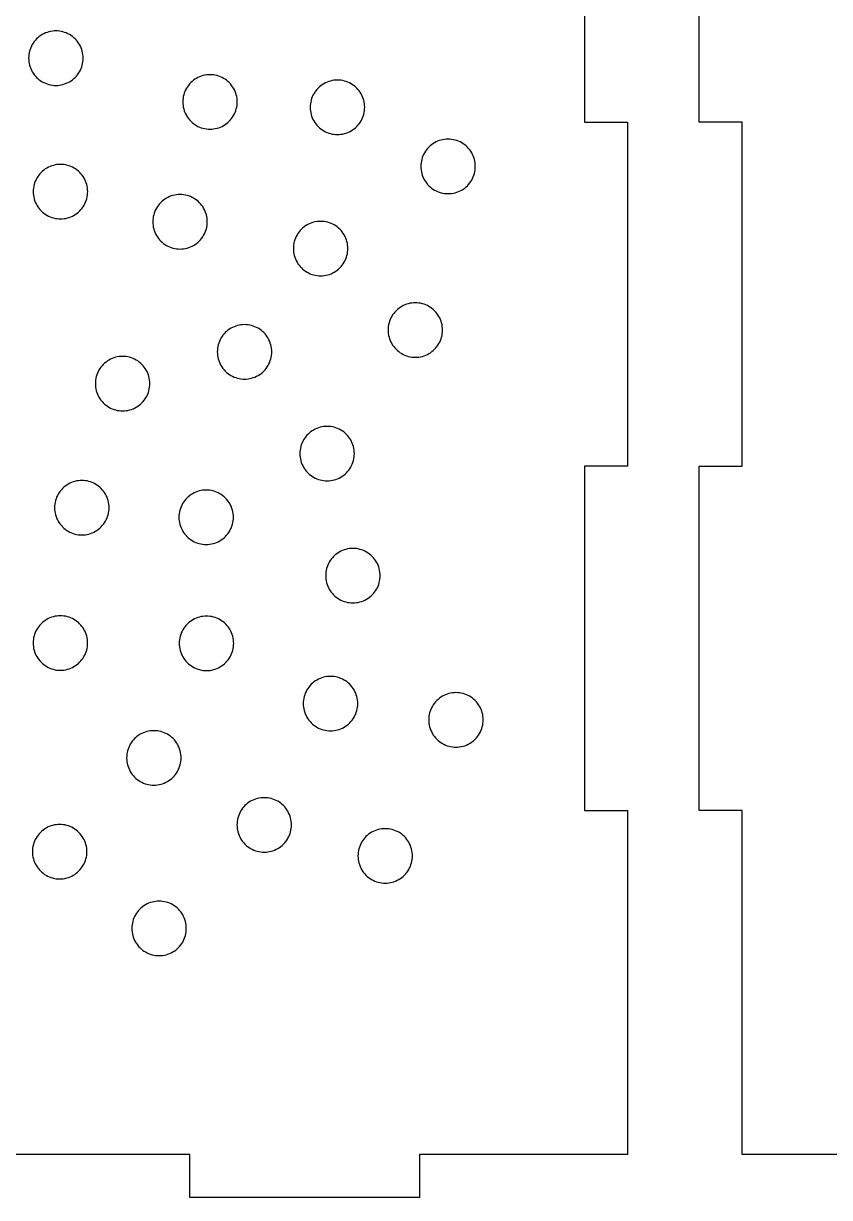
# Model space of a CAD drawing. Header units: millimetres. Extents: x 0 to 375, y -237 to 0.
# Drawn here: x 142.9 to 199.1, y -126 to -44.1 of the extents above; entities that cross this region are included whole.
import ezdxf

# ---------------------------------------------------------------- set-up
doc = ezdxf.new("R2010")
doc.units = ezdxf.units.MM
doc.layers.add('CUT', color=1, linetype='Continuous')

msp = doc.modelspace()

# ---------------------------------------------------------------- linework, layer by layer
at = {"layer": 'CUT'}
for points in [[(204.5, -123), (193, -123), (193, -99), (190, -99), (190, -75), (193, -75), (193, -51), (190, -51), (190, -27), (193, -27), (193, -3), (204.5, -3)], [(182, -27), (182, -51), (185, -51), (185, -75), (182, -75), (182, -99), (185, -99), (185, -123), (182, -123), (170.5, -123), (170.5, -126), (154.5, -126), (154.5, -123), (125.5, -123)]]:
    msp.add_lwpolyline(points, dxfattribs=at)
for points in [[(146.96, -47.155), (146.996, -47.036), (147.024, -46.915), (147.045, -46.792), (147.057, -46.668), (147.061, -46.544), (147.057, -46.42), (147.045, -46.296), (147.024, -46.174), (146.996, -46.052), (146.96, -45.934), (146.916, -45.817), (146.865, -45.704), (146.806, -45.594), (146.741, -45.489), (146.668, -45.388), (146.59, -45.292), (146.505, -45.201), (146.414, -45.116), (146.318, -45.037), (146.217, -44.965), (146.111, -44.899), (146.002, -44.841), (145.888, -44.789), (145.772, -44.746), (145.653, -44.709), (145.532, -44.681), (145.409, -44.661), (145.286, -44.649), (145.162, -44.645), (145.037, -44.649), (144.914, -44.661), (144.791, -44.681), (144.67, -44.709), (144.551, -44.746), (144.435, -44.789), (144.322, -44.841), (144.212, -44.899), (144.106, -44.965), (144.005, -45.037), (143.909, -45.116), (143.819, -45.201), (143.734, -45.292), (143.655, -45.388), (143.582, -45.489), (143.517, -45.594), (143.458, -45.704), (143.407, -45.817), (143.363, -45.934), (143.327, -46.052), (143.299, -46.174), (143.279, -46.296), (143.266, -46.42), (143.262, -46.544), (143.266, -46.668), (143.279, -46.792), (143.299, -46.915), (143.327, -47.036), (143.363, -47.155), (143.407, -47.271), (143.458, -47.384), (143.517, -47.494), (143.582, -47.599), (143.655, -47.7), (143.734, -47.796), (143.819, -47.887), (143.909, -47.972), (144.005, -48.051), (144.106, -48.123), (144.212, -48.189), (144.322, -48.247), (144.435, -48.299), (144.551, -48.343), (144.67, -48.379), (144.791, -48.407), (144.914, -48.427), (145.037, -48.439), (145.162, -48.443), (145.286, -48.439), (145.409, -48.427), (145.532, -48.407), (145.653, -48.379), (145.772, -48.343), (145.888, -48.299), (146.002, -48.247), (146.111, -48.189), (146.217, -48.123), (146.318, -48.051), (146.414, -47.972), (146.505, -47.887), (146.59, -47.796), (146.668, -47.7), (146.741, -47.599), (146.806, -47.494), (146.865, -47.384), (146.916, -47.271), (146.96, -47.155)], [(157.703, -50.206), (157.739, -50.087), (157.768, -49.966), (157.788, -49.843), (157.8, -49.72), (157.804, -49.596), (157.8, -49.471), (157.788, -49.348), (157.768, -49.225), (157.739, -49.104), (157.703, -48.985), (157.659, -48.869), (157.608, -48.755), (157.55, -48.646), (157.484, -48.54), (157.412, -48.439), (157.333, -48.343), (157.248, -48.252), (157.157, -48.168), (157.061, -48.089), (156.96, -48.016), (156.854, -47.951), (156.745, -47.892), (156.632, -47.841), (156.515, -47.797), (156.396, -47.761), (156.275, -47.733), (156.153, -47.712), (156.029, -47.7), (155.905, -47.696), (155.78, -47.7), (155.657, -47.712), (155.534, -47.733), (155.413, -47.761), (155.294, -47.797), (155.178, -47.841), (155.065, -47.892), (154.955, -47.951), (154.85, -48.016), (154.748, -48.089), (154.652, -48.168), (154.562, -48.252), (154.477, -48.343), (154.398, -48.439), (154.325, -48.54), (154.26, -48.646), (154.201, -48.755), (154.15, -48.869), (154.106, -48.985), (154.07, -49.104), (154.042, -49.225), (154.022, -49.348), (154.009, -49.471), (154.005, -49.596), (154.009, -49.72), (154.022, -49.843), (154.042, -49.966), (154.07, -50.087), (154.106, -50.206), (154.15, -50.322), (154.201, -50.436), (154.26, -50.545), (154.325, -50.651), (154.398, -50.752), (154.477, -50.848), (154.562, -50.939), (154.652, -51.023), (154.748, -51.102), (154.85, -51.175), (154.955, -51.24), (155.065, -51.299), (155.178, -51.35), (155.294, -51.394), (155.413, -51.43), (155.534, -51.458), (155.657, -51.479), (155.78, -51.491), (155.905, -51.495), (156.029, -51.491), (156.153, -51.479), (156.275, -51.458), (156.396, -51.43), (156.515, -51.394), (156.632, -51.35), (156.745, -51.299), (156.854, -51.24), (156.96, -51.175), (157.061, -51.102), (157.157, -51.023), (157.248, -50.939), (157.333, -50.848), (157.412, -50.752), (157.484, -50.651), (157.55, -50.545), (157.608, -50.436), (157.659, -50.322), (157.703, -50.206)], [(166.543, -50.699), (166.586, -50.583), (166.622, -50.464), (166.651, -50.343), (166.671, -50.22), (166.683, -50.096), (166.687, -49.972), (166.683, -49.848), (166.671, -49.724), (166.651, -49.602), (166.622, -49.481), (166.586, -49.362), (166.543, -49.245), (166.491, -49.132), (166.433, -49.023), (166.367, -48.917), (166.295, -48.816), (166.216, -48.72), (166.131, -48.629), (166.04, -48.544), (165.944, -48.465), (165.843, -48.393), (165.737, -48.327), (165.628, -48.269), (165.515, -48.217), (165.398, -48.174), (165.279, -48.138), (165.158, -48.109), (165.036, -48.089), (164.912, -48.077), (164.788, -48.073), (164.664, -48.077), (164.54, -48.089), (164.417, -48.109), (164.296, -48.138), (164.177, -48.174), (164.061, -48.217), (163.948, -48.269), (163.838, -48.327), (163.733, -48.393), (163.632, -48.465), (163.536, -48.544), (163.445, -48.629), (163.36, -48.72), (163.281, -48.816), (163.209, -48.917), (163.143, -49.023), (163.084, -49.132), (163.033, -49.245), (162.989, -49.362), (162.953, -49.481), (162.925, -49.602), (162.905, -49.724), (162.893, -49.848), (162.889, -49.972), (162.893, -50.096), (162.905, -50.22), (162.925, -50.343), (162.953, -50.464), (162.989, -50.583), (163.033, -50.699), (163.084, -50.812), (163.143, -50.922), (163.209, -51.027), (163.281, -51.128), (163.36, -51.225), (163.445, -51.315), (163.536, -51.4), (163.632, -51.479), (163.733, -51.551), (163.838, -51.617), (163.948, -51.676), (164.061, -51.727), (164.177, -51.771), (164.296, -51.807), (164.417, -51.835), (164.54, -51.855), (164.664, -51.867), (164.788, -51.872), (164.912, -51.867), (165.036, -51.855), (165.158, -51.835), (165.279, -51.807), (165.398, -51.771), (165.515, -51.727), (165.628, -51.676), (165.737, -51.617), (165.843, -51.551), (165.944, -51.479), (166.04, -51.4), (166.131, -51.315), (166.216, -51.225), (166.295, -51.128), (166.367, -51.027), (166.433, -50.922), (166.491, -50.812), (166.543, -50.699)], [(174.256, -54.82), (174.3, -54.703), (174.336, -54.584), (174.364, -54.463), (174.384, -54.341), (174.397, -54.217), (174.401, -54.093), (174.397, -53.968), (174.384, -53.845), (174.364, -53.722), (174.336, -53.601), (174.3, -53.482), (174.256, -53.366), (174.205, -53.253), (174.146, -53.143), (174.081, -53.038), (174.008, -52.936), (173.929, -52.84), (173.844, -52.75), (173.754, -52.665), (173.658, -52.586), (173.557, -52.514), (173.451, -52.448), (173.341, -52.389), (173.228, -52.338), (173.112, -52.294), (172.993, -52.258), (172.872, -52.23), (172.749, -52.21), (172.626, -52.197), (172.501, -52.193), (172.377, -52.197), (172.253, -52.21), (172.131, -52.23), (172.01, -52.258), (171.891, -52.294), (171.775, -52.338), (171.661, -52.389), (171.552, -52.448), (171.446, -52.514), (171.345, -52.586), (171.249, -52.665), (171.158, -52.75), (171.073, -52.84), (170.995, -52.936), (170.922, -53.038), (170.857, -53.143), (170.798, -53.253), (170.747, -53.366), (170.703, -53.482), (170.667, -53.601), (170.639, -53.722), (170.618, -53.845), (170.606, -53.968), (170.602, -54.093), (170.606, -54.217), (170.618, -54.341), (170.639, -54.463), (170.667, -54.584), (170.703, -54.703), (170.747, -54.82), (170.798, -54.933), (170.857, -55.042), (170.922, -55.148), (170.995, -55.249), (171.073, -55.345), (171.158, -55.436), (171.249, -55.521), (171.345, -55.6), (171.446, -55.672), (171.552, -55.738), (171.661, -55.796), (171.775, -55.847), (171.891, -55.891), (172.01, -55.927), (172.131, -55.956), (172.253, -55.976), (172.377, -55.988), (172.501, -55.992), (172.626, -55.988), (172.749, -55.976), (172.872, -55.956), (172.993, -55.927), (173.112, -55.891), (173.228, -55.847), (173.341, -55.796), (173.451, -55.738), (173.557, -55.672), (173.658, -55.6), (173.754, -55.521), (173.844, -55.436), (173.929, -55.345), (174.008, -55.249), (174.081, -55.148), (174.146, -55.042), (174.205, -54.933), (174.256, -54.82)], [(147.279, -56.463), (147.315, -56.344), (147.343, -56.223), (147.363, -56.1), (147.375, -55.977), (147.379, -55.852), (147.375, -55.728), (147.363, -55.604), (147.343, -55.482), (147.315, -55.361), (147.279, -55.242), (147.235, -55.125), (147.183, -55.012), (147.125, -54.903), (147.059, -54.797), (146.987, -54.696), (146.908, -54.6), (146.823, -54.509), (146.732, -54.424), (146.636, -54.345), (146.535, -54.273), (146.43, -54.207), (146.32, -54.149), (146.207, -54.098), (146.091, -54.054), (145.972, -54.018), (145.851, -53.989), (145.728, -53.969), (145.604, -53.957), (145.48, -53.953), (145.356, -53.957), (145.232, -53.969), (145.109, -53.989), (144.988, -54.018), (144.869, -54.054), (144.753, -54.098), (144.64, -54.149), (144.53, -54.207), (144.425, -54.273), (144.324, -54.345), (144.228, -54.424), (144.137, -54.509), (144.052, -54.6), (143.973, -54.696), (143.901, -54.797), (143.835, -54.903), (143.777, -55.012), (143.725, -55.125), (143.681, -55.242), (143.645, -55.361), (143.617, -55.482), (143.597, -55.604), (143.585, -55.728), (143.581, -55.852), (143.585, -55.977), (143.597, -56.1), (143.617, -56.223), (143.645, -56.344), (143.681, -56.463), (143.725, -56.579), (143.777, -56.692), (143.835, -56.802), (143.901, -56.908), (143.973, -57.009), (144.052, -57.105), (144.137, -57.195), (144.228, -57.28), (144.324, -57.359), (144.425, -57.432), (144.53, -57.497), (144.64, -57.556), (144.753, -57.607), (144.869, -57.651), (144.988, -57.687), (145.109, -57.715), (145.232, -57.735), (145.356, -57.748), (145.48, -57.752), (145.604, -57.748), (145.728, -57.735), (145.851, -57.715), (145.972, -57.687), (146.091, -57.651), (146.207, -57.607), (146.32, -57.556), (146.43, -57.497), (146.535, -57.432), (146.636, -57.359), (146.732, -57.28), (146.823, -57.195), (146.908, -57.105), (146.987, -57.009), (147.059, -56.908), (147.125, -56.802), (147.183, -56.692), (147.235, -56.579), (147.279, -56.463)], [(155.614, -58.565), (155.65, -58.446), (155.678, -58.325), (155.698, -58.203), (155.711, -58.079), (155.715, -57.955), (155.711, -57.83), (155.698, -57.707), (155.678, -57.584), (155.65, -57.463), (155.614, -57.344), (155.57, -57.228), (155.519, -57.115), (155.46, -57.005), (155.395, -56.899), (155.322, -56.798), (155.243, -56.702), (155.158, -56.612), (155.068, -56.527), (154.972, -56.448), (154.871, -56.375), (154.765, -56.31), (154.655, -56.251), (154.542, -56.2), (154.426, -56.156), (154.307, -56.12), (154.186, -56.092), (154.063, -56.072), (153.94, -56.059), (153.815, -56.055), (153.691, -56.059), (153.567, -56.072), (153.445, -56.092), (153.324, -56.12), (153.205, -56.156), (153.089, -56.2), (152.975, -56.251), (152.866, -56.31), (152.76, -56.375), (152.659, -56.448), (152.563, -56.527), (152.472, -56.612), (152.387, -56.702), (152.309, -56.798), (152.236, -56.899), (152.171, -57.005), (152.112, -57.115), (152.061, -57.228), (152.017, -57.344), (151.981, -57.463), (151.953, -57.584), (151.932, -57.707), (151.92, -57.83), (151.916, -57.955), (151.92, -58.079), (151.932, -58.203), (151.953, -58.325), (151.981, -58.446), (152.017, -58.565), (152.061, -58.681), (152.112, -58.795), (152.171, -58.904), (152.236, -59.01), (152.309, -59.111), (152.387, -59.207), (152.472, -59.298), (152.563, -59.383), (152.659, -59.461), (152.76, -59.534), (152.866, -59.599), (152.975, -59.658), (153.089, -59.709), (153.205, -59.753), (153.324, -59.789), (153.445, -59.817), (153.567, -59.838), (153.691, -59.85), (153.815, -59.854), (153.94, -59.85), (154.063, -59.838), (154.186, -59.817), (154.307, -59.789), (154.426, -59.753), (154.542, -59.709), (154.655, -59.658), (154.765, -59.599), (154.871, -59.534), (154.972, -59.461), (155.068, -59.383), (155.158, -59.298), (155.243, -59.207), (155.322, -59.111), (155.395, -59.01), (155.46, -58.904), (155.519, -58.795), (155.57, -58.681), (155.614, -58.565)], [(165.415, -60.433), (165.451, -60.314), (165.479, -60.193), (165.5, -60.07), (165.512, -59.947), (165.516, -59.822), (165.512, -59.698), (165.5, -59.575), (165.479, -59.452), (165.451, -59.331), (165.415, -59.212), (165.371, -59.096), (165.32, -58.982), (165.261, -58.873), (165.196, -58.767), (165.123, -58.666), (165.045, -58.57), (164.96, -58.479), (164.869, -58.394), (164.773, -58.316), (164.672, -58.243), (164.566, -58.178), (164.457, -58.119), (164.343, -58.068), (164.227, -58.024), (164.108, -57.988), (163.987, -57.96), (163.864, -57.939), (163.741, -57.927), (163.617, -57.923), (163.492, -57.927), (163.369, -57.939), (163.246, -57.96), (163.125, -57.988), (163.006, -58.024), (162.89, -58.068), (162.777, -58.119), (162.667, -58.178), (162.561, -58.243), (162.46, -58.316), (162.364, -58.394), (162.274, -58.479), (162.189, -58.57), (162.11, -58.666), (162.037, -58.767), (161.972, -58.873), (161.913, -58.982), (161.862, -59.096), (161.818, -59.212), (161.782, -59.331), (161.754, -59.452), (161.734, -59.575), (161.721, -59.698), (161.717, -59.822), (161.721, -59.947), (161.734, -60.07), (161.754, -60.193), (161.782, -60.314), (161.818, -60.433), (161.862, -60.549), (161.913, -60.662), (161.972, -60.772), (162.037, -60.878), (162.11, -60.979), (162.189, -61.075), (162.274, -61.165), (162.364, -61.25), (162.46, -61.329), (162.561, -61.402), (162.667, -61.467), (162.777, -61.526), (162.89, -61.577), (163.006, -61.621), (163.125, -61.657), (163.246, -61.685), (163.369, -61.705), (163.492, -61.718), (163.617, -61.722), (163.741, -61.718), (163.864, -61.705), (163.987, -61.685), (164.108, -61.657), (164.227, -61.621), (164.343, -61.577), (164.457, -61.526), (164.566, -61.467), (164.672, -61.402), (164.773, -61.329), (164.869, -61.25), (164.96, -61.165), (165.045, -61.075), (165.123, -60.979), (165.196, -60.878), (165.261, -60.772), (165.32, -60.662), (165.371, -60.549), (165.415, -60.433)], [(172.016, -66.114), (172.052, -65.995), (172.08, -65.874), (172.1, -65.751), (172.113, -65.628), (172.117, -65.503), (172.113, -65.379), (172.1, -65.256), (172.08, -65.133), (172.052, -65.012), (172.016, -64.893), (171.972, -64.777), (171.921, -64.663), (171.862, -64.554), (171.797, -64.448), (171.724, -64.347), (171.645, -64.251), (171.56, -64.16), (171.47, -64.075), (171.374, -63.997), (171.273, -63.924), (171.167, -63.859), (171.057, -63.8), (170.944, -63.749), (170.828, -63.705), (170.709, -63.669), (170.588, -63.641), (170.465, -63.62), (170.342, -63.608), (170.217, -63.604), (170.093, -63.608), (169.97, -63.62), (169.847, -63.641), (169.726, -63.669), (169.607, -63.705), (169.491, -63.749), (169.377, -63.8), (169.268, -63.859), (169.162, -63.924), (169.061, -63.997), (168.965, -64.075), (168.874, -64.16), (168.789, -64.251), (168.711, -64.347), (168.638, -64.448), (168.573, -64.554), (168.514, -64.663), (168.463, -64.777), (168.419, -64.893), (168.383, -65.012), (168.355, -65.133), (168.334, -65.256), (168.322, -65.379), (168.318, -65.503), (168.322, -65.628), (168.334, -65.751), (168.355, -65.874), (168.383, -65.995), (168.419, -66.114), (168.463, -66.23), (168.514, -66.343), (168.573, -66.453), (168.638, -66.559), (168.711, -66.66), (168.789, -66.756), (168.874, -66.846), (168.965, -66.931), (169.061, -67.01), (169.162, -67.083), (169.268, -67.148), (169.377, -67.207), (169.491, -67.258), (169.607, -67.302), (169.726, -67.338), (169.847, -67.366), (169.97, -67.387), (170.093, -67.399), (170.217, -67.403), (170.342, -67.399), (170.465, -67.387), (170.588, -67.366), (170.709, -67.338), (170.828, -67.302), (170.944, -67.258), (171.057, -67.207), (171.167, -67.148), (171.273, -67.083), (171.374, -67.01), (171.47, -66.931), (171.56, -66.846), (171.645, -66.756), (171.724, -66.66), (171.797, -66.559), (171.862, -66.453), (171.921, -66.343), (171.972, -66.23), (172.016, -66.114)], [(160.11, -67.636), (160.146, -67.517), (160.174, -67.396), (160.195, -67.274), (160.207, -67.15), (160.211, -67.026), (160.207, -66.902), (160.195, -66.778), (160.174, -66.655), (160.146, -66.534), (160.11, -66.415), (160.066, -66.299), (160.015, -66.186), (159.956, -66.076), (159.891, -65.971), (159.818, -65.87), (159.74, -65.773), (159.655, -65.683), (159.564, -65.598), (159.468, -65.519), (159.367, -65.447), (159.261, -65.381), (159.152, -65.322), (159.038, -65.271), (158.922, -65.227), (158.803, -65.191), (158.682, -65.163), (158.559, -65.143), (158.436, -65.131), (158.312, -65.126), (158.187, -65.131), (158.064, -65.143), (157.941, -65.163), (157.82, -65.191), (157.701, -65.227), (157.585, -65.271), (157.472, -65.322), (157.362, -65.381), (157.256, -65.447), (157.155, -65.519), (157.059, -65.598), (156.969, -65.683), (156.884, -65.773), (156.805, -65.87), (156.732, -65.971), (156.667, -66.076), (156.608, -66.186), (156.557, -66.299), (156.513, -66.415), (156.477, -66.534), (156.449, -66.655), (156.429, -66.778), (156.416, -66.902), (156.412, -67.026), (156.416, -67.15), (156.429, -67.274), (156.449, -67.396), (156.477, -67.517), (156.513, -67.636), (156.557, -67.753), (156.608, -67.866), (156.667, -67.975), (156.732, -68.081), (156.805, -68.182), (156.884, -68.278), (156.969, -68.369), (157.059, -68.454), (157.155, -68.533), (157.256, -68.605), (157.362, -68.671), (157.472, -68.729), (157.585, -68.78), (157.701, -68.824), (157.82, -68.86), (157.941, -68.889), (158.064, -68.909), (158.187, -68.921), (158.312, -68.925), (158.436, -68.921), (158.559, -68.909), (158.682, -68.889), (158.803, -68.86), (158.922, -68.824), (159.038, -68.78), (159.152, -68.729), (159.261, -68.671), (159.367, -68.605), (159.468, -68.533), (159.564, -68.454), (159.655, -68.369), (159.74, -68.278), (159.818, -68.182), (159.891, -68.081), (159.956, -67.975), (160.015, -67.866), (160.066, -67.753), (160.11, -67.636)], [(151.566, -69.968), (151.609, -69.851), (151.645, -69.732), (151.674, -69.611), (151.694, -69.489), (151.706, -69.365), (151.71, -69.241), (151.706, -69.117), (151.694, -68.993), (151.674, -68.87), (151.645, -68.749), (151.609, -68.63), (151.566, -68.514), (151.514, -68.401), (151.456, -68.291), (151.39, -68.186), (151.318, -68.085), (151.239, -67.989), (151.154, -67.898), (151.063, -67.813), (150.967, -67.734), (150.866, -67.662), (150.76, -67.596), (150.651, -67.537), (150.538, -67.486), (150.421, -67.442), (150.302, -67.406), (150.181, -67.378), (150.059, -67.358), (149.935, -67.346), (149.811, -67.342), (149.687, -67.346), (149.563, -67.358), (149.44, -67.378), (149.319, -67.406), (149.2, -67.442), (149.084, -67.486), (148.971, -67.537), (148.861, -67.596), (148.756, -67.662), (148.655, -67.734), (148.559, -67.813), (148.468, -67.898), (148.383, -67.989), (148.304, -68.085), (148.232, -68.186), (148.166, -68.291), (148.107, -68.401), (148.056, -68.514), (148.012, -68.63), (147.976, -68.749), (147.948, -68.87), (147.928, -68.993), (147.916, -69.117), (147.912, -69.241), (147.916, -69.365), (147.928, -69.489), (147.948, -69.611), (147.976, -69.732), (148.012, -69.851), (148.056, -69.968), (148.107, -70.081), (148.166, -70.19), (148.232, -70.296), (148.304, -70.397), (148.383, -70.493), (148.468, -70.584), (148.559, -70.669), (148.655, -70.748), (148.756, -70.82), (148.861, -70.886), (148.971, -70.944), (149.084, -70.996), (149.2, -71.039), (149.319, -71.075), (149.44, -71.104), (149.563, -71.124), (149.687, -71.136), (149.811, -71.14), (149.935, -71.136), (150.059, -71.124), (150.181, -71.104), (150.302, -71.075), (150.421, -71.039), (150.538, -70.996), (150.651, -70.944), (150.76, -70.886), (150.866, -70.82), (150.967, -70.748), (151.063, -70.669), (151.154, -70.584), (151.239, -70.493), (151.318, -70.397), (151.39, -70.296), (151.456, -70.19), (151.514, -70.081), (151.566, -69.968)], [(165.869, -74.731), (165.905, -74.613), (165.933, -74.491), (165.953, -74.369), (165.965, -74.245), (165.969, -74.121), (165.965, -73.997), (165.953, -73.873), (165.933, -73.75), (165.905, -73.629), (165.869, -73.51), (165.825, -73.394), (165.773, -73.281), (165.715, -73.171), (165.649, -73.066), (165.577, -72.965), (165.498, -72.869), (165.413, -72.778), (165.322, -72.693), (165.226, -72.614), (165.125, -72.542), (165.02, -72.476), (164.91, -72.418), (164.797, -72.366), (164.681, -72.322), (164.562, -72.286), (164.441, -72.258), (164.318, -72.238), (164.194, -72.226), (164.07, -72.222), (163.946, -72.226), (163.822, -72.238), (163.699, -72.258), (163.578, -72.286), (163.459, -72.322), (163.343, -72.366), (163.23, -72.418), (163.12, -72.476), (163.015, -72.542), (162.914, -72.614), (162.818, -72.693), (162.727, -72.778), (162.642, -72.869), (162.563, -72.965), (162.491, -73.066), (162.425, -73.171), (162.367, -73.281), (162.315, -73.394), (162.271, -73.51), (162.235, -73.629), (162.207, -73.75), (162.187, -73.873), (162.175, -73.997), (162.171, -74.121), (162.175, -74.245), (162.187, -74.369), (162.207, -74.491), (162.235, -74.613), (162.271, -74.731), (162.315, -74.848), (162.367, -74.961), (162.425, -75.071), (162.491, -75.176), (162.563, -75.277), (162.642, -75.373), (162.727, -75.464), (162.818, -75.549), (162.914, -75.628), (163.015, -75.7), (163.12, -75.766), (163.23, -75.824), (163.343, -75.876), (163.459, -75.919), (163.578, -75.956), (163.699, -75.984), (163.822, -76.004), (163.946, -76.016), (164.07, -76.02), (164.194, -76.016), (164.318, -76.004), (164.441, -75.984), (164.562, -75.956), (164.681, -75.919), (164.797, -75.876), (164.91, -75.824), (165.02, -75.766), (165.125, -75.7), (165.226, -75.628), (165.322, -75.549), (165.413, -75.464), (165.498, -75.373), (165.577, -75.277), (165.649, -75.176), (165.715, -75.071), (165.773, -74.961), (165.825, -74.848), (165.869, -74.731)], [(148.768, -78.504), (148.804, -78.385), (148.832, -78.264), (148.853, -78.142), (148.865, -78.018), (148.869, -77.894), (148.865, -77.77), (148.853, -77.646), (148.832, -77.523), (148.804, -77.402), (148.768, -77.283), (148.724, -77.167), (148.673, -77.054), (148.615, -76.944), (148.549, -76.839), (148.476, -76.738), (148.398, -76.641), (148.313, -76.551), (148.222, -76.466), (148.126, -76.387), (148.025, -76.315), (147.919, -76.249), (147.81, -76.19), (147.696, -76.139), (147.58, -76.095), (147.461, -76.059), (147.34, -76.031), (147.218, -76.011), (147.094, -75.999), (146.97, -75.994), (146.845, -75.999), (146.722, -76.011), (146.599, -76.031), (146.478, -76.059), (146.359, -76.095), (146.243, -76.139), (146.13, -76.19), (146.02, -76.249), (145.914, -76.315), (145.813, -76.387), (145.717, -76.466), (145.627, -76.551), (145.542, -76.641), (145.463, -76.738), (145.39, -76.839), (145.325, -76.944), (145.266, -77.054), (145.215, -77.167), (145.171, -77.283), (145.135, -77.402), (145.107, -77.523), (145.087, -77.646), (145.074, -77.77), (145.07, -77.894), (145.074, -78.018), (145.087, -78.142), (145.107, -78.264), (145.135, -78.385), (145.171, -78.504), (145.215, -78.621), (145.266, -78.734), (145.325, -78.843), (145.39, -78.949), (145.463, -79.05), (145.542, -79.146), (145.627, -79.237), (145.717, -79.322), (145.813, -79.401), (145.914, -79.473), (146.02, -79.539), (146.13, -79.597), (146.243, -79.648), (146.359, -79.692), (146.478, -79.728), (146.599, -79.757), (146.722, -79.777), (146.845, -79.789), (146.97, -79.793), (147.094, -79.789), (147.218, -79.777), (147.34, -79.757), (147.461, -79.728), (147.58, -79.692), (147.696, -79.648), (147.81, -79.597), (147.919, -79.539), (148.025, -79.473), (148.126, -79.401), (148.222, -79.322), (148.313, -79.237), (148.398, -79.146), (148.476, -79.05), (148.549, -78.949), (148.615, -78.843), (148.673, -78.734), (148.724, -78.621), (148.768, -78.504)], [(157.437, -79.172), (157.473, -79.053), (157.501, -78.932), (157.521, -78.81), (157.533, -78.686), (157.537, -78.562), (157.533, -78.438), (157.521, -78.314), (157.501, -78.191), (157.473, -78.07), (157.437, -77.951), (157.393, -77.835), (157.341, -77.722), (157.283, -77.612), (157.217, -77.507), (157.145, -77.406), (157.066, -77.31), (156.981, -77.219), (156.89, -77.134), (156.794, -77.055), (156.693, -76.983), (156.588, -76.917), (156.478, -76.858), (156.365, -76.807), (156.249, -76.763), (156.13, -76.727), (156.009, -76.699), (155.886, -76.679), (155.762, -76.667), (155.638, -76.663), (155.514, -76.667), (155.39, -76.679), (155.267, -76.699), (155.146, -76.727), (155.027, -76.763), (154.911, -76.807), (154.798, -76.858), (154.688, -76.917), (154.583, -76.983), (154.482, -77.055), (154.386, -77.134), (154.295, -77.219), (154.21, -77.31), (154.131, -77.406), (154.059, -77.507), (153.993, -77.612), (153.935, -77.722), (153.883, -77.835), (153.839, -77.951), (153.803, -78.07), (153.775, -78.191), (153.755, -78.314), (153.743, -78.438), (153.739, -78.562), (153.743, -78.686), (153.755, -78.81), (153.775, -78.932), (153.803, -79.053), (153.839, -79.172), (153.883, -79.289), (153.935, -79.402), (153.993, -79.512), (154.059, -79.617), (154.131, -79.718), (154.21, -79.814), (154.295, -79.905), (154.386, -79.99), (154.482, -80.069), (154.583, -80.141), (154.688, -80.207), (154.798, -80.265), (154.911, -80.317), (155.027, -80.36), (155.146, -80.396), (155.267, -80.425), (155.39, -80.445), (155.514, -80.457), (155.638, -80.461), (155.762, -80.457), (155.886, -80.445), (156.009, -80.425), (156.13, -80.396), (156.249, -80.36), (156.365, -80.317), (156.478, -80.265), (156.588, -80.207), (156.693, -80.141), (156.794, -80.069), (156.89, -79.99), (156.981, -79.905), (157.066, -79.814), (157.145, -79.718), (157.217, -79.617), (157.283, -79.512), (157.341, -79.402), (157.393, -79.289), (157.437, -79.172)], [(167.666, -83.243), (167.702, -83.124), (167.73, -83.003), (167.751, -82.88), (167.763, -82.757), (167.767, -82.632), (167.763, -82.508), (167.751, -82.385), (167.73, -82.262), (167.702, -82.141), (167.666, -82.022), (167.622, -81.906), (167.571, -81.792), (167.512, -81.683), (167.447, -81.577), (167.374, -81.476), (167.295, -81.38), (167.21, -81.289), (167.12, -81.205), (167.024, -81.126), (166.923, -81.053), (166.817, -80.988), (166.708, -80.929), (166.594, -80.878), (166.478, -80.834), (166.359, -80.798), (166.238, -80.77), (166.115, -80.749), (165.992, -80.737), (165.867, -80.733), (165.743, -80.737), (165.62, -80.749), (165.497, -80.77), (165.376, -80.798), (165.257, -80.834), (165.141, -80.878), (165.027, -80.929), (164.918, -80.988), (164.812, -81.053), (164.711, -81.126), (164.615, -81.205), (164.524, -81.289), (164.439, -81.38), (164.361, -81.476), (164.288, -81.577), (164.223, -81.683), (164.164, -81.792), (164.113, -81.906), (164.069, -82.022), (164.033, -82.141), (164.005, -82.262), (163.984, -82.385), (163.972, -82.508), (163.968, -82.632), (163.972, -82.757), (163.984, -82.88), (164.005, -83.003), (164.033, -83.124), (164.069, -83.243), (164.113, -83.359), (164.164, -83.473), (164.223, -83.582), (164.288, -83.688), (164.361, -83.789), (164.439, -83.885), (164.524, -83.975), (164.615, -84.06), (164.711, -84.139), (164.812, -84.212), (164.918, -84.277), (165.027, -84.336), (165.141, -84.387), (165.257, -84.431), (165.376, -84.467), (165.497, -84.495), (165.62, -84.516), (165.743, -84.528), (165.867, -84.532), (165.992, -84.528), (166.115, -84.516), (166.238, -84.495), (166.359, -84.467), (166.478, -84.431), (166.594, -84.387), (166.708, -84.336), (166.817, -84.277), (166.923, -84.212), (167.024, -84.139), (167.12, -84.06), (167.21, -83.975), (167.295, -83.885), (167.374, -83.789), (167.447, -83.688), (167.512, -83.582), (167.571, -83.473), (167.622, -83.359), (167.666, -83.243)], [(147.272, -87.941), (147.308, -87.822), (147.336, -87.701), (147.357, -87.578), (147.369, -87.454), (147.373, -87.33), (147.369, -87.206), (147.357, -87.082), (147.336, -86.96), (147.308, -86.839), (147.272, -86.72), (147.228, -86.603), (147.177, -86.49), (147.118, -86.381), (147.053, -86.275), (146.98, -86.174), (146.901, -86.078), (146.817, -85.987), (146.726, -85.902), (146.63, -85.823), (146.529, -85.751), (146.423, -85.685), (146.314, -85.627), (146.2, -85.576), (146.084, -85.532), (145.965, -85.496), (145.844, -85.467), (145.721, -85.447), (145.598, -85.435), (145.473, -85.431), (145.349, -85.435), (145.226, -85.447), (145.103, -85.467), (144.982, -85.496), (144.863, -85.532), (144.747, -85.576), (144.633, -85.627), (144.524, -85.685), (144.418, -85.751), (144.317, -85.823), (144.221, -85.902), (144.13, -85.987), (144.046, -86.078), (143.967, -86.174), (143.894, -86.275), (143.829, -86.381), (143.77, -86.49), (143.719, -86.603), (143.675, -86.72), (143.639, -86.839), (143.611, -86.96), (143.59, -87.082), (143.578, -87.206), (143.574, -87.33), (143.578, -87.454), (143.59, -87.578), (143.611, -87.701), (143.639, -87.822), (143.675, -87.941), (143.719, -88.057), (143.77, -88.17), (143.829, -88.28), (143.894, -88.385), (143.967, -88.486), (144.046, -88.583), (144.13, -88.673), (144.221, -88.758), (144.317, -88.837), (144.418, -88.909), (144.524, -88.975), (144.633, -89.034), (144.747, -89.085), (144.863, -89.129), (144.982, -89.165), (145.103, -89.193), (145.226, -89.213), (145.349, -89.225), (145.473, -89.23), (145.598, -89.225), (145.721, -89.213), (145.844, -89.193), (145.965, -89.165), (146.084, -89.129), (146.2, -89.085), (146.314, -89.034), (146.423, -88.975), (146.529, -88.909), (146.63, -88.837), (146.726, -88.758), (146.817, -88.673), (146.901, -88.583), (146.98, -88.486), (147.053, -88.385), (147.118, -88.28), (147.177, -88.17), (147.228, -88.057), (147.272, -87.941)], [(157.413, -88.079), (157.457, -87.963), (157.493, -87.844), (157.521, -87.723), (157.542, -87.601), (157.554, -87.477), (157.558, -87.353), (157.554, -87.228), (157.542, -87.105), (157.521, -86.982), (157.493, -86.861), (157.457, -86.742), (157.413, -86.626), (157.362, -86.513), (157.303, -86.403), (157.238, -86.297), (157.165, -86.196), (157.087, -86.1), (157.002, -86.01), (156.911, -85.925), (156.815, -85.846), (156.714, -85.773), (156.608, -85.708), (156.499, -85.649), (156.385, -85.598), (156.269, -85.554), (156.15, -85.518), (156.029, -85.49), (155.906, -85.47), (155.783, -85.457), (155.659, -85.453), (155.534, -85.457), (155.411, -85.47), (155.288, -85.49), (155.167, -85.518), (155.048, -85.554), (154.932, -85.598), (154.818, -85.649), (154.709, -85.708), (154.603, -85.773), (154.502, -85.846), (154.406, -85.925), (154.316, -86.01), (154.231, -86.1), (154.152, -86.196), (154.079, -86.297), (154.014, -86.403), (153.955, -86.513), (153.904, -86.626), (153.86, -86.742), (153.824, -86.861), (153.796, -86.982), (153.775, -87.105), (153.763, -87.228), (153.759, -87.353), (153.763, -87.477), (153.775, -87.601), (153.796, -87.723), (153.824, -87.844), (153.86, -87.963), (153.904, -88.079), (153.955, -88.193), (154.014, -88.302), (154.079, -88.408), (154.152, -88.509), (154.231, -88.605), (154.316, -88.696), (154.406, -88.781), (154.502, -88.859), (154.603, -88.932), (154.709, -88.997), (154.818, -89.056), (154.932, -89.107), (155.048, -89.151), (155.167, -89.187), (155.288, -89.215), (155.411, -89.236), (155.534, -89.248), (155.659, -89.252), (155.783, -89.248), (155.906, -89.236), (156.029, -89.215), (156.15, -89.187), (156.269, -89.151), (156.385, -89.107), (156.499, -89.056), (156.608, -88.997), (156.714, -88.932), (156.815, -88.859), (156.911, -88.781), (157.002, -88.696), (157.087, -88.605), (157.165, -88.509), (157.238, -88.408), (157.303, -88.302), (157.362, -88.193), (157.413, -88.079)], [(166.06, -92.281), (166.103, -92.165), (166.139, -92.046), (166.168, -91.925), (166.188, -91.802), (166.2, -91.679), (166.204, -91.554), (166.2, -91.43), (166.188, -91.306), (166.168, -91.184), (166.139, -91.063), (166.103, -90.944), (166.06, -90.828), (166.008, -90.714), (165.95, -90.605), (165.884, -90.499), (165.812, -90.398), (165.733, -90.302), (165.648, -90.211), (165.557, -90.126), (165.461, -90.048), (165.36, -89.975), (165.255, -89.91), (165.145, -89.851), (165.032, -89.8), (164.915, -89.756), (164.796, -89.72), (164.675, -89.692), (164.553, -89.671), (164.429, -89.659), (164.305, -89.655), (164.181, -89.659), (164.057, -89.671), (163.934, -89.692), (163.813, -89.72), (163.694, -89.756), (163.578, -89.8), (163.465, -89.851), (163.355, -89.91), (163.25, -89.975), (163.149, -90.048), (163.053, -90.126), (162.962, -90.211), (162.877, -90.302), (162.798, -90.398), (162.726, -90.499), (162.66, -90.605), (162.601, -90.714), (162.55, -90.828), (162.506, -90.944), (162.47, -91.063), (162.442, -91.184), (162.422, -91.306), (162.41, -91.43), (162.406, -91.554), (162.41, -91.679), (162.422, -91.802), (162.442, -91.925), (162.47, -92.046), (162.506, -92.165), (162.55, -92.281), (162.601, -92.394), (162.66, -92.504), (162.726, -92.61), (162.798, -92.711), (162.877, -92.807), (162.962, -92.897), (163.053, -92.982), (163.149, -93.061), (163.25, -93.134), (163.355, -93.199), (163.465, -93.258), (163.578, -93.309), (163.694, -93.353), (163.813, -93.389), (163.934, -93.417), (164.057, -93.437), (164.181, -93.45), (164.305, -93.454), (164.429, -93.45), (164.553, -93.437), (164.675, -93.417), (164.796, -93.389), (164.915, -93.353), (165.032, -93.309), (165.145, -93.258), (165.255, -93.199), (165.36, -93.134), (165.461, -93.061), (165.557, -92.982), (165.648, -92.897), (165.733, -92.807), (165.812, -92.711), (165.884, -92.61), (165.95, -92.504), (166.008, -92.394), (166.06, -92.281)], [(174.85, -93.301), (174.886, -93.182), (174.914, -93.061), (174.935, -92.938), (174.947, -92.814), (174.951, -92.69), (174.947, -92.566), (174.935, -92.442), (174.914, -92.32), (174.886, -92.199), (174.85, -92.08), (174.806, -91.963), (174.755, -91.85), (174.697, -91.741), (174.631, -91.635), (174.558, -91.534), (174.48, -91.438), (174.395, -91.347), (174.304, -91.262), (174.208, -91.183), (174.107, -91.111), (174.001, -91.045), (173.892, -90.987), (173.779, -90.935), (173.662, -90.892), (173.543, -90.856), (173.422, -90.827), (173.3, -90.807), (173.176, -90.795), (173.052, -90.791), (172.927, -90.795), (172.804, -90.807), (172.681, -90.827), (172.56, -90.856), (172.441, -90.892), (172.325, -90.935), (172.212, -90.987), (172.102, -91.045), (171.996, -91.111), (171.895, -91.183), (171.799, -91.262), (171.709, -91.347), (171.624, -91.438), (171.545, -91.534), (171.472, -91.635), (171.407, -91.741), (171.348, -91.85), (171.297, -91.963), (171.253, -92.08), (171.217, -92.199), (171.189, -92.32), (171.169, -92.442), (171.156, -92.566), (171.152, -92.69), (171.156, -92.814), (171.169, -92.938), (171.189, -93.061), (171.217, -93.182), (171.253, -93.301), (171.297, -93.417), (171.348, -93.53), (171.407, -93.64), (171.472, -93.745), (171.545, -93.846), (171.624, -93.942), (171.709, -94.033), (171.799, -94.118), (171.895, -94.197), (171.996, -94.269), (172.102, -94.335), (172.212, -94.394), (172.325, -94.445), (172.441, -94.489), (172.56, -94.525), (172.681, -94.553), (172.804, -94.573), (172.927, -94.585), (173.052, -94.589), (173.176, -94.585), (173.3, -94.573), (173.422, -94.553), (173.543, -94.525), (173.662, -94.489), (173.779, -94.445), (173.892, -94.394), (174.001, -94.335), (174.107, -94.269), (174.208, -94.197), (174.304, -94.118), (174.395, -94.033), (174.48, -93.942), (174.558, -93.846), (174.631, -93.745), (174.697, -93.64), (174.755, -93.53), (174.806, -93.417), (174.85, -93.301)], [(153.789, -95.952), (153.825, -95.833), (153.853, -95.712), (153.873, -95.59), (153.886, -95.466), (153.89, -95.342), (153.886, -95.218), (153.873, -95.094), (153.853, -94.971), (153.825, -94.85), (153.789, -94.731), (153.745, -94.615), (153.694, -94.502), (153.635, -94.392), (153.57, -94.287), (153.497, -94.186), (153.418, -94.09), (153.333, -93.999), (153.243, -93.914), (153.147, -93.835), (153.046, -93.763), (152.94, -93.697), (152.83, -93.638), (152.717, -93.587), (152.601, -93.543), (152.482, -93.507), (152.361, -93.479), (152.238, -93.459), (152.115, -93.447), (151.99, -93.443), (151.866, -93.447), (151.742, -93.459), (151.62, -93.479), (151.499, -93.507), (151.38, -93.543), (151.263, -93.587), (151.15, -93.638), (151.041, -93.697), (150.935, -93.763), (150.834, -93.835), (150.738, -93.914), (150.647, -93.999), (150.562, -94.09), (150.483, -94.186), (150.411, -94.287), (150.345, -94.392), (150.287, -94.502), (150.236, -94.615), (150.192, -94.731), (150.156, -94.85), (150.128, -94.971), (150.107, -95.094), (150.095, -95.218), (150.091, -95.342), (150.095, -95.466), (150.107, -95.59), (150.128, -95.712), (150.156, -95.833), (150.192, -95.952), (150.236, -96.069), (150.287, -96.182), (150.345, -96.291), (150.411, -96.397), (150.483, -96.498), (150.562, -96.594), (150.647, -96.685), (150.738, -96.77), (150.834, -96.849), (150.935, -96.921), (151.041, -96.987), (151.15, -97.045), (151.263, -97.097), (151.38, -97.14), (151.499, -97.176), (151.62, -97.205), (151.742, -97.225), (151.866, -97.237), (151.99, -97.241), (152.115, -97.237), (152.238, -97.225), (152.361, -97.205), (152.482, -97.176), (152.601, -97.14), (152.717, -97.097), (152.83, -97.045), (152.94, -96.987), (153.046, -96.921), (153.147, -96.849), (153.243, -96.77), (153.333, -96.685), (153.418, -96.594), (153.497, -96.498), (153.57, -96.397), (153.635, -96.291), (153.694, -96.182), (153.745, -96.069), (153.789, -95.952)], [(161.484, -100.625), (161.52, -100.506), (161.548, -100.385), (161.568, -100.263), (161.58, -100.139), (161.584, -100.015), (161.58, -99.891), (161.568, -99.767), (161.548, -99.644), (161.52, -99.523), (161.484, -99.404), (161.44, -99.288), (161.388, -99.175), (161.33, -99.065), (161.264, -98.96), (161.192, -98.859), (161.113, -98.763), (161.028, -98.672), (160.937, -98.587), (160.841, -98.508), (160.74, -98.436), (160.635, -98.37), (160.525, -98.311), (160.412, -98.26), (160.296, -98.216), (160.177, -98.18), (160.056, -98.152), (159.933, -98.132), (159.809, -98.12), (159.685, -98.116), (159.561, -98.12), (159.437, -98.132), (159.314, -98.152), (159.193, -98.18), (159.075, -98.216), (158.958, -98.26), (158.845, -98.311), (158.735, -98.37), (158.63, -98.436), (158.529, -98.508), (158.433, -98.587), (158.342, -98.672), (158.257, -98.763), (158.178, -98.859), (158.106, -98.96), (158.04, -99.065), (157.982, -99.175), (157.93, -99.288), (157.887, -99.404), (157.85, -99.523), (157.822, -99.644), (157.802, -99.767), (157.79, -99.891), (157.786, -100.015), (157.79, -100.139), (157.802, -100.263), (157.822, -100.385), (157.85, -100.506), (157.887, -100.625), (157.93, -100.742), (157.982, -100.855), (158.04, -100.965), (158.106, -101.07), (158.178, -101.171), (158.257, -101.267), (158.342, -101.358), (158.433, -101.443), (158.529, -101.522), (158.63, -101.594), (158.735, -101.66), (158.845, -101.718), (158.958, -101.77), (159.075, -101.813), (159.193, -101.849), (159.314, -101.878), (159.437, -101.898), (159.561, -101.91), (159.685, -101.914), (159.809, -101.91), (159.933, -101.898), (160.056, -101.878), (160.177, -101.849), (160.296, -101.813), (160.412, -101.77), (160.525, -101.718), (160.635, -101.66), (160.74, -101.594), (160.841, -101.522), (160.937, -101.443), (161.028, -101.358), (161.113, -101.267), (161.192, -101.171), (161.264, -101.07), (161.33, -100.965), (161.388, -100.855), (161.44, -100.742), (161.484, -100.625)], [(147.18, -102.609), (147.223, -102.493), (147.259, -102.374), (147.288, -102.253), (147.308, -102.13), (147.32, -102.007), (147.324, -101.883), (147.32, -101.758), (147.308, -101.635), (147.288, -101.512), (147.259, -101.391), (147.223, -101.272), (147.18, -101.156), (147.128, -101.042), (147.07, -100.933), (147.004, -100.827), (146.932, -100.726), (146.853, -100.63), (146.768, -100.54), (146.677, -100.455), (146.581, -100.376), (146.48, -100.303), (146.374, -100.238), (146.265, -100.179), (146.152, -100.128), (146.035, -100.084), (145.916, -100.048), (145.795, -100.02), (145.673, -99.999), (145.549, -99.987), (145.425, -99.983), (145.301, -99.987), (145.177, -99.999), (145.054, -100.02), (144.933, -100.048), (144.814, -100.084), (144.698, -100.128), (144.585, -100.179), (144.475, -100.238), (144.37, -100.303), (144.269, -100.376), (144.173, -100.455), (144.082, -100.54), (143.997, -100.63), (143.918, -100.726), (143.846, -100.827), (143.78, -100.933), (143.721, -101.042), (143.67, -101.156), (143.626, -101.272), (143.59, -101.391), (143.562, -101.512), (143.542, -101.635), (143.53, -101.758), (143.526, -101.883), (143.53, -102.007), (143.542, -102.13), (143.562, -102.253), (143.59, -102.374), (143.626, -102.493), (143.67, -102.609), (143.721, -102.723), (143.78, -102.832), (143.846, -102.938), (143.918, -103.039), (143.997, -103.135), (144.082, -103.226), (144.173, -103.311), (144.269, -103.389), (144.37, -103.462), (144.475, -103.527), (144.585, -103.586), (144.698, -103.637), (144.814, -103.681), (144.933, -103.717), (145.054, -103.745), (145.177, -103.766), (145.301, -103.778), (145.425, -103.782), (145.549, -103.778), (145.673, -103.766), (145.795, -103.745), (145.916, -103.717), (146.035, -103.681), (146.152, -103.637), (146.265, -103.586), (146.374, -103.527), (146.48, -103.462), (146.581, -103.389), (146.677, -103.311), (146.768, -103.226), (146.853, -103.135), (146.932, -103.039), (147.004, -102.938), (147.07, -102.832), (147.128, -102.723), (147.18, -102.609)], [(169.916, -102.787), (169.953, -102.668), (169.981, -102.547), (170.001, -102.425), (170.013, -102.301), (170.017, -102.177), (170.013, -102.053), (170.001, -101.929), (169.981, -101.806), (169.953, -101.685), (169.916, -101.566), (169.873, -101.45), (169.821, -101.337), (169.763, -101.227), (169.697, -101.122), (169.625, -101.021), (169.546, -100.925), (169.461, -100.834), (169.37, -100.749), (169.274, -100.67), (169.173, -100.598), (169.068, -100.532), (168.958, -100.473), (168.845, -100.422), (168.728, -100.378), (168.609, -100.342), (168.488, -100.314), (168.366, -100.294), (168.242, -100.282), (168.118, -100.278), (167.994, -100.282), (167.87, -100.294), (167.747, -100.314), (167.626, -100.342), (167.507, -100.378), (167.391, -100.422), (167.278, -100.473), (167.168, -100.532), (167.063, -100.598), (166.962, -100.67), (166.866, -100.749), (166.775, -100.834), (166.69, -100.925), (166.611, -101.021), (166.539, -101.122), (166.473, -101.227), (166.414, -101.337), (166.363, -101.45), (166.319, -101.566), (166.283, -101.685), (166.255, -101.806), (166.235, -101.929), (166.223, -102.053), (166.219, -102.177), (166.223, -102.301), (166.235, -102.425), (166.255, -102.547), (166.283, -102.668), (166.319, -102.787), (166.363, -102.904), (166.414, -103.017), (166.473, -103.126), (166.539, -103.232), (166.611, -103.333), (166.69, -103.429), (166.775, -103.52), (166.866, -103.605), (166.962, -103.684), (167.063, -103.756), (167.168, -103.822), (167.278, -103.88), (167.391, -103.932), (167.507, -103.975), (167.626, -104.011), (167.747, -104.04), (167.87, -104.06), (167.994, -104.072), (168.118, -104.076), (168.242, -104.072), (168.366, -104.06), (168.488, -104.04), (168.609, -104.011), (168.728, -103.975), (168.845, -103.932), (168.958, -103.88), (169.068, -103.822), (169.173, -103.756), (169.274, -103.684), (169.37, -103.605), (169.461, -103.52), (169.546, -103.429), (169.625, -103.333), (169.697, -103.232), (169.763, -103.126), (169.821, -103.017), (169.873, -102.904), (169.916, -102.787)], [(154.153, -107.843), (154.189, -107.724), (154.217, -107.603), (154.238, -107.48), (154.25, -107.356), (154.254, -107.232), (154.25, -107.108), (154.238, -106.984), (154.217, -106.862), (154.189, -106.741), (154.153, -106.622), (154.109, -106.505), (154.058, -106.392), (153.999, -106.283), (153.934, -106.177), (153.861, -106.076), (153.782, -105.98), (153.698, -105.889), (153.607, -105.804), (153.511, -105.725), (153.41, -105.653), (153.304, -105.587), (153.195, -105.529), (153.081, -105.477), (152.965, -105.434), (152.846, -105.398), (152.725, -105.369), (152.602, -105.349), (152.479, -105.337), (152.355, -105.333), (152.23, -105.337), (152.107, -105.349), (151.984, -105.369), (151.863, -105.398), (151.744, -105.434), (151.628, -105.477), (151.514, -105.529), (151.405, -105.587), (151.299, -105.653), (151.198, -105.725), (151.102, -105.804), (151.011, -105.889), (150.927, -105.98), (150.848, -106.076), (150.775, -106.177), (150.71, -106.283), (150.651, -106.392), (150.6, -106.505), (150.556, -106.622), (150.52, -106.741), (150.492, -106.862), (150.471, -106.984), (150.459, -107.108), (150.455, -107.232), (150.459, -107.356), (150.471, -107.48), (150.492, -107.603), (150.52, -107.724), (150.556, -107.843), (150.6, -107.959), (150.651, -108.072), (150.71, -108.182), (150.775, -108.287), (150.848, -108.388), (150.927, -108.484), (151.011, -108.575), (151.102, -108.66), (151.198, -108.739), (151.299, -108.811), (151.405, -108.877), (151.514, -108.936), (151.628, -108.987), (151.744, -109.031), (151.863, -109.067), (151.984, -109.095), (152.107, -109.115), (152.23, -109.127), (152.355, -109.131), (152.479, -109.127), (152.602, -109.115), (152.725, -109.095), (152.846, -109.067), (152.965, -109.031), (153.081, -108.987), (153.195, -108.936), (153.304, -108.877), (153.41, -108.811), (153.511, -108.739), (153.607, -108.66), (153.698, -108.575), (153.782, -108.484), (153.861, -108.388), (153.934, -108.287), (153.999, -108.182), (154.058, -108.072), (154.109, -107.959), (154.153, -107.843)]]:
    msp.add_lwpolyline(points, close=True, dxfattribs=at)

doc.saveas('drawing.dxf')
